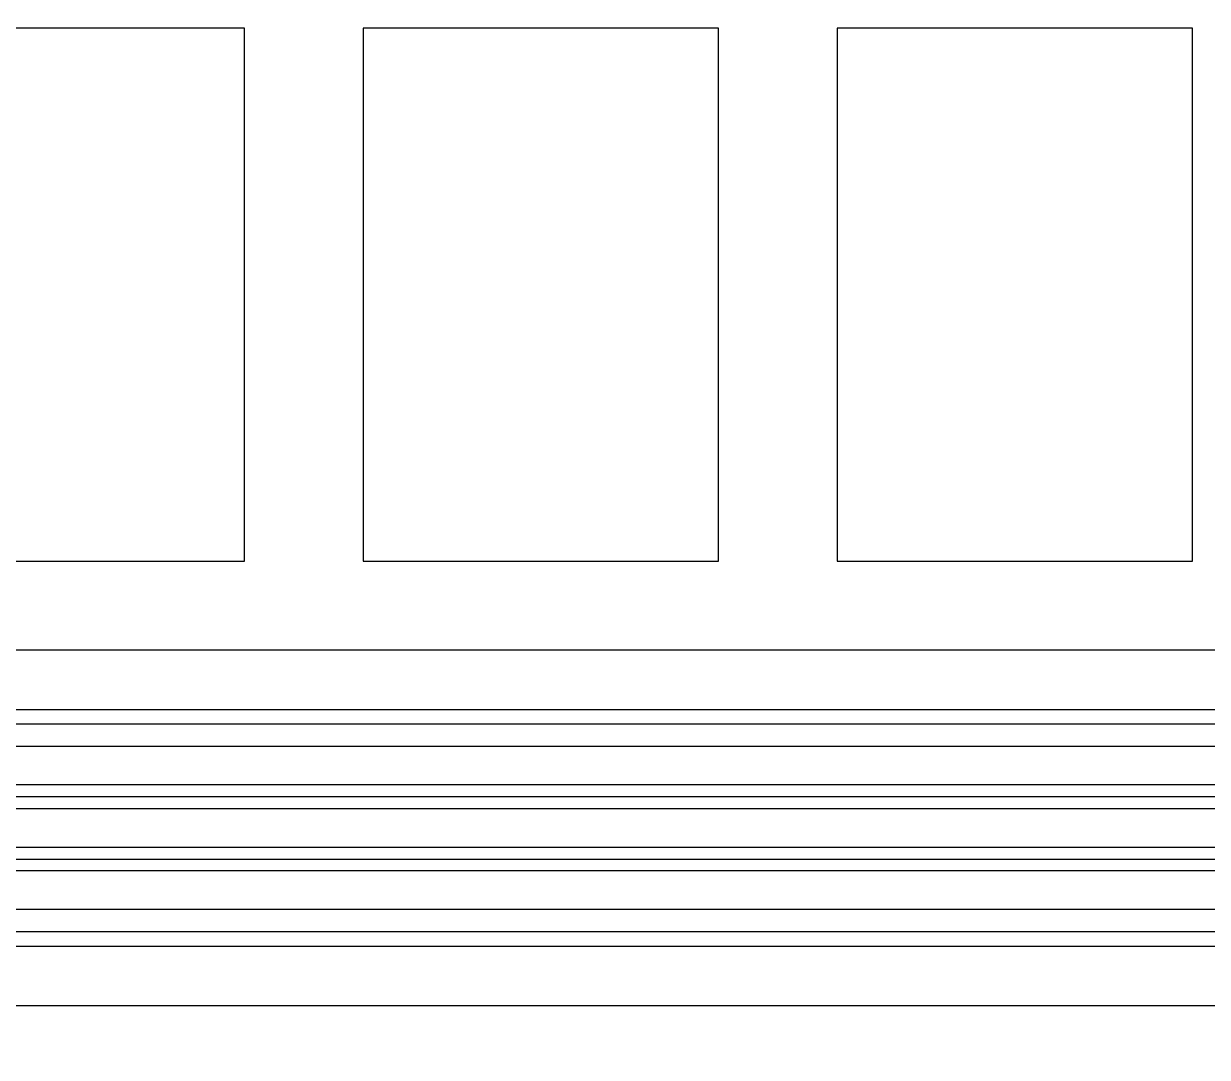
# Model space of a CAD drawing. Header units: millimetres. Extents: x -853228 to -744682, y -17776 to 32484.
# Drawn here: x -792419 to -791420, y 6918 to 7790 of the extents above; entities that cross this region are included whole.
import ezdxf
from ezdxf.xclip import XClip

# ---------------------------------------------------------------- set-up
doc = ezdxf.new("R2010")
doc.units = ezdxf.units.MM
doc.header["$XCLIPFRAME"] = 0
for name, color, linetype in [('000 - WIPEOUT', 250, 'Continuous'), ('001 - ASCESSORIES', 251, 'Continuous'), ('008 - LIGHTING', 1, 'Continuous'), ('A04_TUBE SERIES', 2, 'Continuous'), ('A11_ALU.SOLID SHEET', 2, 'Continuous')]:
    doc.layers.add(name, color=color, linetype=linetype)

# ---------------------------------------------------------------- blocks, each defined once
blk = doc.blocks.new('*U629')
at = {"layer": '001 - ASCESSORIES', "color": 0, "linetype": 'ByBlock'}
blk.add_lwpolyline([(800, 87.5), (-800, 87.5), (-800, -87.5), (800, -87.5)], close=True, dxfattribs=at)
at = {"layer": '001 - ASCESSORIES', "linetype": 'ByBlock'}
for points in [[(-781.5, 69), (781.5, 69), (781.5, -69), (-781.5, -69)], [(781.5, 36.33), (-781.5, 36.33), (-781.5, 16.33), (781.5, 16.33)], [(-781.5, -16.33), (781.5, -16.33), (781.5, -36.33), (-781.5, -36.33)]]:
    blk.add_lwpolyline(points, close=True, dxfattribs=at)
for points in [[(781.5, 26.33), (-781.5, 26.33)], [(-781.5, -26.33), (781.5, -26.33)]]:
    blk.add_lwpolyline(points, dxfattribs=at)
blk = doc.blocks.new('*U635')
blk.add_attdef('EXTR.OVL-LENGTH_', (-25, -59.09), '', height=5)
blk.add_wipeout([(-25, 0), (25, 0), (25, 7597), (-25, 7597)]).dxf.layer = '000 - WIPEOUT'
at = {"layer": 'A04_TUBE SERIES', "color": 0}
blk.add_lwpolyline([(-25, 0), (25, 0), (25, 7597), (-25, 7597)], close=True, dxfattribs=at)
blk = doc.blocks.new('*U636')
blk.add_attdef('EXTR.OVL-LENGTH_', (-25, -59.09), '', height=5)
blk.add_wipeout([(-25, 0), (25, 0), (25, 7597), (-25, 7597)]).dxf.layer = '000 - WIPEOUT'
at = {"layer": 'A04_TUBE SERIES', "color": 0}
blk.add_lwpolyline([(-25, 0), (25, 0), (25, 7597), (-25, 7597)], close=True, dxfattribs=at)
blk = doc.blocks.new('*U903')
at = {"color": 3}
for points in [[(-225, 2750), (225, 2750), (225, 2450), (-225, 2450)], [(-225, 2350), (225, 2350), (225, 2050), (-225, 2050)], [(-225, 1950), (225, 1950), (225, 1650), (-225, 1650)]]:
    blk.add_wipeout(points, dxfattribs=at).dxf.layer = '000 - WIPEOUT'
at = {"layer": 'A11_ALU.SOLID SHEET', "color": 0, "linetype": 'ByBlock'}
for points in [[(-225, 2450), (225, 2450), (225, 2750), (-225, 2750)], [(-225, 2050), (225, 2050), (225, 2350), (-225, 2350)], [(-225, 1650), (225, 1650), (225, 1950), (-225, 1950)]]:
    blk.add_lwpolyline(points, close=True, dxfattribs=at)
blk = doc.blocks.new('*U986')
at = {"layer": '008 - LIGHTING'}
blk.add_blockref('*U629', (-47400, 3532.5), dxfattribs=at)
at = {"layer": 'A04_TUBE SERIES', "linetype": 'ByBlock', "rotation": 270}
for name, p in [('*U635', (-49147, 3657.5)), ('*U636', (-49147, 3407.5))]:
    blk.add_blockref(name, p, dxfattribs=at)
at = {"layer": 'A11_ALU.SOLID SHEET', "linetype": 'ByBlock', "rotation": 90}
blk.add_blockref('*U903', (-45100, 3982.5), dxfattribs=at)

msp = doc.modelspace()

# ---------------------------------------------------------------- block references
ref = msp.add_blockref('*U986', (-744682.37, 3579.02))
XClip(ref).set_block_clipping_path([(-104690.1238047113, -9620.0077451946), (-34092.6543255158, 14393.0014498748)])

# ---------------------------------------------------------------- next in the draw order: linework, layer by layer
msp.add_spline([(-835882.37, 3579.02), (-801682.37, 12088.47), (-758836, 27096.51), (-744682.37, 3579.02)], degree=3)

doc.saveas('drawing.dxf')
